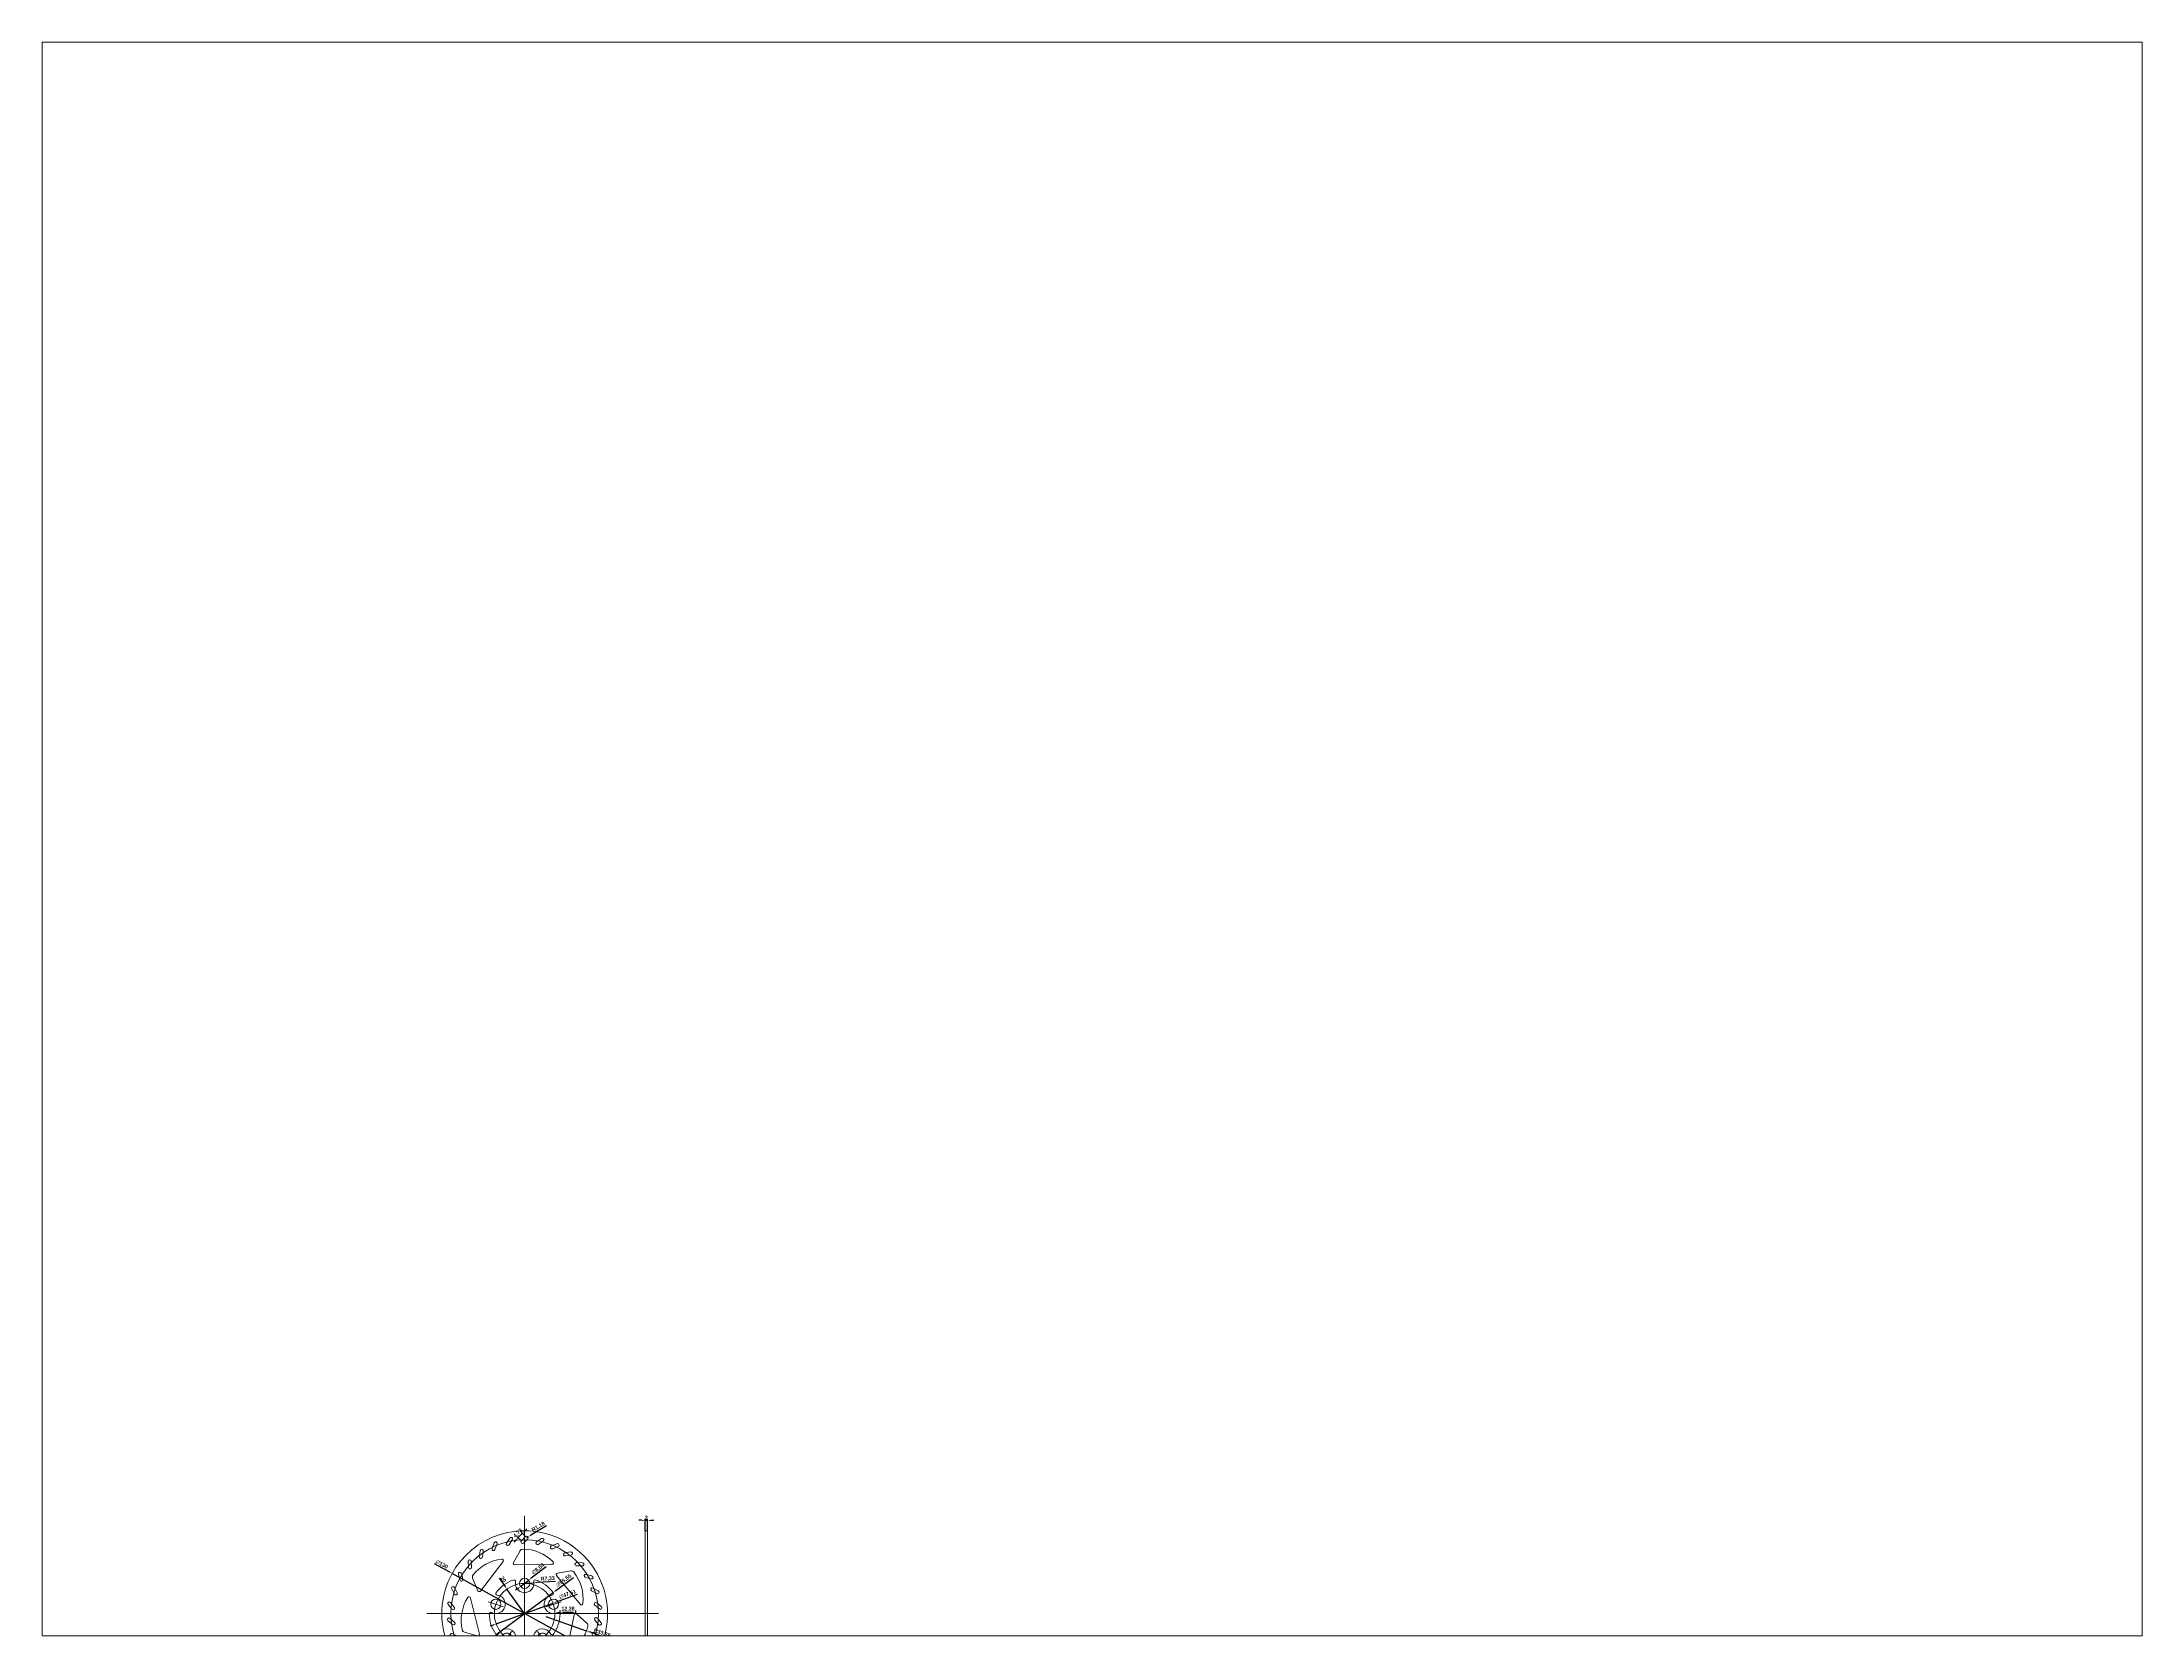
# Paper-space layout 'Presentación2' of a CAD drawing. Header units: millimetres. Extents: x 26 to 231, y 20 to 176.
# The model-space entities are those that its viewports show. They can reach past a viewport. Long polylines and large blocks are cut down to what shows.
import ezdxf

# ---------------------------------------------------------------- set-up
doc = ezdxf.new("R2010")
doc.units = ezdxf.units.MM
doc.linetypes.add('TRAZO_Y_PUNTO', pattern=[25.4, 12.7, -6.35, 0, -6.35])
for name, color, linetype, lineweight in [('01_Contornos', 7, 'Continuous', 20), ('03_Ejes', 1, 'TRAZO_Y_PUNTO', 18), ('04_Cotas', 3, 'Continuous', 18)]:
    doc.layers.add(name, color=color, linetype=linetype, lineweight=lineweight)
doc.styles.add('EstiloCota', font='arialbd.ttf', dxfattribs={"height": 3})
doc.dimstyles.new('CotasUNE', dxfattribs={"dimtxt": 3, "dimasz": 2.5, "dimexe": 1.25, "dimexo": 0, "dimtad": 1, "dimtxsty": 'EstiloCota', "dimcen": 2.5, "dimclrd": 256, "dimclrt": 256, "dimadec": 0, "dimazin": 0, "dimtfac": 1, "dimtix": 1, "dimtmove": 0, "dimatfit": 3, "dimfxl": 1, "dimarcsym": 0})

# ---------------------------------------------------------------- blocks, each defined once
blk = doc.blocks.new('*U9')
at = {"layer": '01_Contornos'}
for p, q in [((0.8, 2.5), (-2.5, -0.8)), ((2.5, 0.8), (-0.8, -2.5))]:
    blk.add_line(p, q, dxfattribs=at)
for centre, start, end in [((1.7, 1.7), 315, 135), ((-1.7, -1.7), 135, 315)]:
    blk.add_arc(centre, 1.18, start, end, dxfattribs=at)
blk = doc.blocks.new('*U10')
at = {"layer": '01_Contornos', "color": 0, "linetype": 'ByBlock', "lineweight": -2, "transparency": 16777216}
for p, rotation in [((31, 111.8), 36), ((41.4, 117.9), 23.99999999999997), ((53, 121.6), 11.99999999999999), ((77, 121.6), 348.0000000000001), ((88.6, 117.9), 336), ((99, 111.8), 324.0000000000001), ((22, 103.7), 48), ((108, 103.7), 312), ((9.9, 82.9), 72), ((14.8, 94), 59.99999999999999), ((115.2, 94), 300.0000000000001), ((120.1, 82.9), 288.0000000000001), ((7.4, 71.1), 83.99999999999999), ((122.6, 71.1), 276.0000000000001), ((7.4, 58.9), 95.99999999999999), ((9.9, 47.1), 108), ((120.1, 47.1), 252.0000000000001), ((122.6, 58.9), 264), ((14.8, 36), 120), ((115.2, 36), 240), ((22, 26.3), 132), ((31, 18.2), 144), ((99, 18.2), 216), ((108, 26.3), 228), ((41.4, 12.1), 156.0000000000001), ((53, 8.4), 168.0000000000001), ((65, 7.1), 180), ((77, 8.4), 192), ((88.6, 12.1), 204)]:
    blk.add_blockref('*U9', p, dxfattribs=dict(at, rotation=rotation))
blk.add_blockref('*U9', (65, 122.9), dxfattribs=at)
blk = doc.blocks.new('*U11')
at = {"layer": '01_Contornos', "color": 7}
for p, q in [((-8.4, -14), (-2.3, 14.5)), ((-0.3, 15.2), (7.6, 8))]:
    blk.add_line(p, q, dxfattribs=at)
for centre, radius, start, end in [((-24.5, 13.2), 33.7, 302.2258, 347.2429), ((-1.1, 14.3), 1.18, 47.9832, 167.9832), ((6, 6.3), 2.36, 347.2429, 47.9832), ((-7.2, -14.3), 1.18, 167.9832, 302.3136)]:
    blk.add_arc(centre, radius, start, end, dxfattribs=at)
blk = doc.blocks.new('*U12')
at = {"layer": '01_Contornos', "color": 0, "linetype": 'ByBlock', "lineweight": -2, "transparency": 16777216}
for p, rotation in [((70.9, 108.7), 102.8571428571428), ((34.5, 96.8), 154.2857142857143), ((102.8, 87.6), 51.4285714285714), ((21.1, 61), 205.7142857142858), ((40.7, 28.2), 257.1428571428572), ((78.6, 23.1), 308.5714285714286)]:
    blk.add_blockref('*U11', p, dxfattribs=dict(at, rotation=rotation))
blk.add_blockref('*U11', (106.3, 49.5), dxfattribs=at)
blk = doc.blocks.new('*D14')
at = {"layer": '04_Cotas', "lineweight": -2, "transparency": 16777216}
for p, q in [((110.1, 100), (96.2, 89.7)), ((49.4, 55.3), (94.2, 88.3)), ((47.4, 53.8), (45.4, 52.4))]:
    blk.add_line(p, q, dxfattribs=at)
at = {"layer": '04_Cotas', "transparency": 16777216}
for points in [[(95.9, 90.1), (96.4, 89.4), (94.2, 88.3)], [(47.2, 54.2), (47.7, 53.5), (49.4, 55.3)]]:
    blk.add_solid(points, dxfattribs=at)
at = {"layer": 'Defpoints', "color": 0}
for p in [(94.2, 88.3), (49.4, 55.3)]:
    blk.add_point(p, dxfattribs=at)
at = {"layer": '04_Cotas', "transparency": 16777216, "insert": (102.6, 97.6), "char_height": 3, "attachment_point": 5, "rotation": 36.3675, "style": 'EstiloCota'}
blk.add_mtext('∅55,55', dxfattribs=at)
blk = doc.blocks.new('*D18')
at = {"layer": '04_Cotas', "lineweight": -2, "transparency": 16777216}
for p, q in [((73.5, 131.4), (74.5, 132)), ((89, 140.7), (76.6, 133.3))]:
    blk.add_line(p, q, dxfattribs=at)
at = {"layer": '04_Cotas', "transparency": 16777216}
blk.add_solid([(76.4, 133.6), (76.8, 132.9), (74.5, 132)], dxfattribs=at)
at = {"layer": 'Defpoints', "color": 0}
for p in [(74.5, 132), (73.5, 131.4)]:
    blk.add_point(p, dxfattribs=at)
at = {"layer": '04_Cotas', "transparency": 16777216, "insert": (82.6, 139.8), "char_height": 3, "attachment_point": 5, "rotation": 31.0538, "style": 'EstiloCota'}
blk.add_mtext('R1,18', dxfattribs=at)
blk = doc.blocks.new('*D19')
at = {"layer": '04_Cotas', "color": 0, "lineweight": -2, "transparency": 16777216}
for p, q in [((69.3, 128.9), (65.8, 132.3)), ((72.6, 132.2), (69.2, 135.7))]:
    blk.add_line(p, q, dxfattribs=at)
at = {"layer": '04_Cotas', "lineweight": -2, "transparency": 16777216}
for p, q in [((66.7, 131.4), (70.1, 134.8)), ((71.8, 136.6), (73.6, 138.3)), ((65, 129.7), (63.2, 127.9))]:
    blk.add_line(p, q, dxfattribs=at)
at = {"layer": '04_Cotas', "transparency": 16777216}
for points in [[(71.5, 136.8), (72.1, 136.3), (70.1, 134.8)], [(64.7, 130), (65.2, 129.4), (66.7, 131.4)]]:
    blk.add_solid(points, dxfattribs=at)
at = {"layer": 'Defpoints', "color": 0}
for p in [(70.1, 134.8), (72.6, 132.2), (69.3, 128.9)]:
    blk.add_point(p, dxfattribs=at)
at = {"layer": '04_Cotas', "transparency": 16777216, "insert": (66.6, 134.9), "char_height": 3, "attachment_point": 5, "rotation": 45, "style": 'EstiloCota'}
blk.add_mtext('4,73', dxfattribs=at)
blk = doc.blocks.new('*D20')
at = {"layer": '04_Cotas', "lineweight": -2, "transparency": 16777216}
for p, q in [((51.7, 99.7), (56.4, 93.1)), ((71.8, 71.8), (57.9, 91.1))]:
    blk.add_line(p, q, dxfattribs=at)
at = {"layer": '04_Cotas', "transparency": 16777216}
blk.add_solid([(56.8, 93.3), (56.1, 92.8), (57.9, 91.1)], dxfattribs=at)
at = {"layer": 'Defpoints', "color": 0}
for p in [(57.9, 91.1), (71.8, 71.8)]:
    blk.add_point(p, dxfattribs=at)
at = {"layer": '04_Cotas', "transparency": 16777216, "insert": (55.1, 98.7), "char_height": 3, "attachment_point": 5, "rotation": 305.7911, "style": 'EstiloCota'}
blk.add_mtext('20', dxfattribs=at)
blk = doc.blocks.new('*D21')
at = {"layer": '04_Cotas', "color": 0, "lineweight": -2, "transparency": 16777216}
for p, q in [((54.1, 47.4), (50.5, 42.4)), ((89.5, 47.4), (93.1, 42.4))]:
    blk.add_line(p, q, dxfattribs=at)
at = {"layer": '04_Cotas', "lineweight": -2, "transparency": 16777216}
blk.add_arc((71.8, 71.8), 35, 238.0893, 301.9107, dxfattribs=at)
at = {"layer": '04_Cotas', "transparency": 16777216}
for points in [[(53, 41.7), (53.5, 42.4), (51.2, 43.5)], [(90.1, 42.4), (90.5, 41.7), (92.4, 43.5)]]:
    blk.add_solid(points, dxfattribs=at)
at = {"layer": 'Defpoints', "color": 0}
for p in [(61.6, 57.7), (82, 57.7), (54.1, 47.4), (64.5, 37.5), (89.5, 47.4)]:
    blk.add_point(p, dxfattribs=at)
at = {"layer": '04_Cotas', "transparency": 16777216, "insert": (71.8, 38.9), "char_height": 3, "attachment_point": 5, "style": 'EstiloCota'}
blk.add_mtext('72°', dxfattribs=at)
blk = doc.blocks.new('*D25')
at = {"layer": '04_Cotas', "lineweight": -2, "transparency": 16777216}
for p, q in [((71.8, 95.6), (79.1, 96)), ((96, 97.1), (81.6, 96.2))]:
    blk.add_line(p, q, dxfattribs=at)
at = {"layer": '04_Cotas', "transparency": 16777216}
blk.add_solid([(81.6, 96.6), (81.6, 95.7), (79.1, 96)], dxfattribs=at)
at = {"layer": 'Defpoints', "color": 0}
for p in [(71.8, 95.6), (79.1, 96)]:
    blk.add_point(p, dxfattribs=at)
at = {"layer": '04_Cotas', "transparency": 16777216, "insert": (89.9, 99.1), "char_height": 3, "attachment_point": 5, "rotation": 3.548, "style": 'EstiloCota'}
blk.add_mtext('R7,33', dxfattribs=at)
blk = doc.blocks.new('*D26')
at = {"layer": '04_Cotas', "color": 0, "lineweight": -2, "transparency": 16777216}
for p, q in [((99.6, 71.6), (99.6, 74.2)), ((111.9, 71.8), (111.9, 74.2))]:
    blk.add_line(p, q, dxfattribs=at)
at = {"layer": '04_Cotas', "lineweight": -2, "transparency": 16777216}
blk.add_line((102.1, 72.9), (109.4, 72.9), dxfattribs=at)
at = {"layer": '04_Cotas', "transparency": 16777216}
for points in [[(102.1, 73.3), (102.1, 72.5), (99.6, 72.9)], [(109.4, 73.3), (109.4, 72.5), (111.9, 72.9)]]:
    blk.add_solid(points, dxfattribs=at)
at = {"layer": 'Defpoints', "color": 0}
for p in [(99.6, 71.6), (111.9, 72.9), (111.9, 71.8)]:
    blk.add_point(p, dxfattribs=at)
at = {"layer": '04_Cotas', "transparency": 16777216, "insert": (105.8, 75.4), "char_height": 3, "attachment_point": 5, "style": 'EstiloCota'}
blk.add_mtext('12,38', dxfattribs=at)
blk = doc.blocks.new('*D28')
at = {"layer": '04_Cotas', "lineweight": -2, "transparency": 16777216}
for p, q in [((88.5, 69.5), (120.2, 58.2)), ((138.4, 51.7), (122.6, 57.4))]:
    blk.add_line(p, q, dxfattribs=at)
at = {"layer": '04_Cotas', "transparency": 16777216}
blk.add_solid([(122.7, 57.7), (122.5, 57), (120.2, 58.2)], dxfattribs=at)
at = {"layer": 'Defpoints', "color": 0}
for p in [(88.5, 69.5), (120.2, 58.2)]:
    blk.add_point(p, dxfattribs=at)
at = {"layer": '04_Cotas', "transparency": 16777216, "insert": (132.5, 56.4), "char_height": 3, "attachment_point": 5, "rotation": 340.3516, "style": 'EstiloCota'}
blk.add_mtext('R33,68', dxfattribs=at)
blk = doc.blocks.new('*D30')
at = {"layer": '04_Cotas', "lineweight": -2, "transparency": 16777216}
for p, q in [((163.8, 145), (161.3, 145)), ((166.3, 145), (168.3, 145)), ((170.8, 145), (173.3, 145))]:
    blk.add_line(p, q, dxfattribs=at)
at = {"layer": '04_Cotas', "color": 0, "lineweight": -2, "transparency": 16777216}
for p, q in [((166.3, 136.8), (166.3, 146.2)), ((168.3, 136.8), (168.3, 146.2))]:
    blk.add_line(p, q, dxfattribs=at)
at = {"layer": '04_Cotas', "transparency": 16777216}
for points in [[(163.8, 145.4), (163.8, 144.5), (166.3, 145)], [(170.8, 145.4), (170.8, 144.5), (168.3, 145)]]:
    blk.add_solid(points, dxfattribs=at)
at = {"layer": 'Defpoints', "color": 0}
for p in [(166.3, 136.8), (168.3, 145), (168.3, 136.8)]:
    blk.add_point(p, dxfattribs=at)
at = {"layer": '04_Cotas', "transparency": 16777216, "insert": (167.3, 147.1), "char_height": 3, "attachment_point": 5, "style": 'EstiloCota'}
blk.add_mtext('2', dxfattribs=at)
blk = doc.blocks.new('*D34')
at = {"layer": '04_Cotas', "lineweight": -2, "transparency": 16777216}
for p, q in [((0.8, 111.2), (12.8, 104.6)), ((128.6, 40.2), (15, 103.4)), ((130.8, 39), (133, 37.8))]:
    blk.add_line(p, q, dxfattribs=at)
at = {"layer": '04_Cotas', "transparency": 16777216}
for points in [[(13, 105), (12.6, 104.2), (15, 103.4)], [(131, 39.4), (130.6, 38.6), (128.6, 40.2)]]:
    blk.add_solid(points, dxfattribs=at)
at = {"layer": 'Defpoints', "color": 0}
for p in [(15, 103.4), (128.6, 40.2)]:
    blk.add_point(p, dxfattribs=at)
at = {"layer": '04_Cotas', "transparency": 16777216, "insert": (6.8, 110.5), "char_height": 3, "attachment_point": 5, "rotation": 330.9377, "style": 'EstiloCota'}
blk.add_mtext('∅130', dxfattribs=at)
blk = doc.blocks.new('*D35')
at = {"layer": '04_Cotas', "lineweight": -2, "transparency": 16777216}
for p, q in [((88.8, 108.6), (77, 99.5)), ((66.6, 91.6), (64.6, 90.1)), ((68.6, 93.1), (75, 98))]:
    blk.add_line(p, q, dxfattribs=at)
at = {"layer": '04_Cotas', "transparency": 16777216}
for points in [[(76.7, 99.8), (77.2, 99.2), (75, 98)], [(66.4, 91.9), (66.9, 91.3), (68.6, 93.1)]]:
    blk.add_solid(points, dxfattribs=at)
at = {"layer": 'Defpoints', "color": 0}
for p in [(68.6, 93.1), (75, 98)]:
    blk.add_point(p, dxfattribs=at)
at = {"layer": '04_Cotas', "transparency": 16777216, "insert": (82.4, 106.8), "char_height": 3, "attachment_point": 5, "rotation": 37.3946, "style": 'EstiloCota'}
blk.add_mtext('∅8,04', dxfattribs=at)
blk = doc.blocks.new('*D36')
at = {"layer": '04_Cotas', "lineweight": -2, "transparency": 16777216}
for p, q in [((113.1, 86.8), (96.5, 80.8)), ((49.5, 63.7), (94.1, 79.9)), ((47.1, 62.8), (44.8, 62))]:
    blk.add_line(p, q, dxfattribs=at)
at = {"layer": '04_Cotas', "transparency": 16777216}
for points in [[(96.3, 81.2), (96.6, 80.4), (94.1, 79.9)], [(47, 63.2), (47.3, 62.4), (49.5, 63.7)]]:
    blk.add_solid(points, dxfattribs=at)
at = {"layer": 'Defpoints', "color": 0}
for p in [(94.1, 79.9), (49.5, 63.7)]:
    blk.add_point(p, dxfattribs=at)
at = {"layer": '04_Cotas', "transparency": 16777216, "insert": (105.6, 86.8), "char_height": 3, "attachment_point": 5, "rotation": 19.995, "style": 'EstiloCota'}
blk.add_mtext('∅47,51', dxfattribs=at)

msp = doc.modelspace()

# ---------------------------------------------------------------- linework, layer by layer
at = {"layer": '01_Contornos'}
for p, q in [((168.346, 136.797), (166.342, 136.797)), ((166.342, 136.797), (166.342, 6.797)), ((168.346, 6.797), (168.346, 136.797))]:
    msp.add_line(p, q, dxfattribs=at)
at = {"layer": '01_Contornos', "color": 7}
for centre, radius in [((71.797, 71.797), 65), ((71.797, 95.552), 4.018), ((49.205, 79.138), 4.018), ((94.389, 79.138), 4.018), ((57.834, 52.579), 4.018), ((85.76, 52.579), 4.018)]:
    msp.add_circle(centre, radius, dxfattribs=at)
for centre, radius, start, end in [((49.205, 79.138), 7.327, 241.972004, 82.027996), ((50.385, 87.564), 1.182, 143.632467, 262.027996), ((71.797, 71.797), 27.773, 108.367533, 143.632467), ((63.418, 97.033), 1.182, 349.972004, 108.367533), ((71.797, 95.552), 7.327, 169.972004, 10.027996), ((80.176, 97.033), 1.182, 71.632467, 190.027996), ((71.797, 71.797), 27.773, 36.367533, 71.632467), ((94.389, 79.138), 7.327, 97.972004, 298.027996), ((93.209, 87.564), 1.182, 277.972004, 36.367533), ((45.207, 71.626), 1.182, 61.972004, 180.367533), ((71.797, 71.797), 27.773, 180.367533, 215.632467), ((71.797, 71.797), 27.773, 324.367533, 359.632467), ((98.387, 71.626), 1.182, 359.632467, 118.027996), ((50.185, 56.306), 1.182, 215.632467, 334.027996), ((57.834, 52.579), 7.327, 313.972004, 154.027996), ((85.76, 52.579), 7.327, 25.972004, 226.027996), ((93.409, 56.306), 1.182, 205.972004, 324.367533), ((63.742, 46.455), 1.182, 133.972004, 252.367533), ((79.852, 46.455), 1.182, 287.632467, 46.027996)]:
    msp.add_arc(centre, radius, start, end, dxfattribs=at)
at = {"layer": '03_Ejes', "ltscale": 0.3}
for p, q in [((71.797, 148.615), (71.797, -5.021)), ((-5.021, 71.797), (176.885, 71.797))]:
    msp.add_line(p, q, dxfattribs=at)
at = {"layer": '03_Ejes', "ltscale": 0.1}
for p, q in [((43.136, 81.11), (55.275, 77.165)), ((100.458, 81.11), (88.319, 77.165)), ((54.083, 47.416), (61.586, 57.742)), ((89.511, 47.416), (82.008, 57.742))]:
    msp.add_line(p, q, dxfattribs=at)
at = {"layer": '03_Ejes', "ltscale": 0.3}
for radius in [57.909, 23.755]:
    msp.add_circle((71.797, 71.797), radius, dxfattribs=at)

# ---------------------------------------------------------------- block references
at = {"layer": '01_Contornos'}
for name in ['*U10', '*U12']:
    msp.add_blockref(name, (6.797, 6.797), dxfattribs=at)

# ---------------------------------------------------------------- dimensions: what is measured, and where the dimension line sits
at = {"layer": '04_Cotas'}
for base, p1, p2, picture, middle in [((168.346, 144.952), (166.342, 136.797), (168.346, 136.797), '*D30', (167.344, 147.083)), ((111.945, 72.922), (99.569, 71.619), (111.945, 71.797), '*D26', (105.757, 75.388))]:
    dim = msp.add_linear_dim(base=base, p1=p1, p2=p2, dimstyle='CotasUNE', dxfattribs=at)
    dim.commit()
    dim.dimension.update_dxf_attribs({"geometry": picture, "text_midpoint": middle})
dim = msp.add_aligned_dim(p1=(69.29, 128.87), p2=(72.633, 132.213), distance=3.635, dimstyle='CotasUNE', dxfattribs=at)
dim.commit()
dim.dimension.update_dxf_attribs({"geometry": '*D19', "text_midpoint": (66.648, 134.855)})
for center, mpoint, picture, middle in [((73.468, 131.377), (74.481, 131.987), '*D18', (82.606, 139.758)), ((71.797, 95.552), (79.11, 96.005), '*D25', (89.91, 99.145)), ((88.532, 69.522), (120.247, 58.198), '*D28', (132.504, 56.44))]:
    dim = msp.add_radius_dim(center=center, mpoint=mpoint, dimstyle='CotasUNE', dxfattribs=at)
    dim.commit()
    dim.dimension.update_dxf_attribs({"geometry": picture, "text_midpoint": middle})
for p1, p2, picture, middle in [((128.613, 40.223), (14.981, 103.371), '*D34', (6.838, 110.506)), ((49.4336, 55.3288), (94.1604, 88.2652), '*D14', (102.6209, 97.6389)), ((68.605, 93.111), (74.989, 97.992), '*D35', (83.904, 104.806))]:
    dim = msp.add_diameter_dim_2p(p1=p1, p2=p2, dimstyle='CotasUNE', dxfattribs=at)
    dim.commit()
    dim.dimension.update_dxf_attribs({"geometry": picture, "text_midpoint": middle})
dim = msp.add_radius_dim(center=(71.797, 71.797), mpoint=(57.905, 91.066), text='20', dimstyle='CotasUNE', dxfattribs=at)
dim.commit()
dim.dimension.update_dxf_attribs({"geometry": '*D20', "text_midpoint": (55.092, 98.654)})
dim = msp.add_diameter_dim_2p(p1=(49.474, 63.674), p2=(94.12, 79.92), dimstyle='CotasUNE', dxfattribs=at)
dim.commit()
dim.dimension.update_dxf_attribs({"geometry": '*D36', "text_midpoint": (106.463, 84.411), "dimtype": 163})
dim = msp.add_angular_dim_2l(base=(64.513, 37.527), line1=((89.511, 47.416), (82.008, 57.742)), line2=((54.083, 47.416), (61.586, 57.742)), dimstyle='CotasUNE', dxfattribs=at)
dim.commit()
dim.dimension.update_dxf_attribs({"geometry": '*D21', "text_midpoint": (71.797, 36.762), "dimtype": 162})

psp = doc.layouts.new('Presentación2')

# ---------------------------------------------------------------- viewports
at = {"layer": '04_Cotas'}
psp.add_viewport(center=(128.5, 97.5), size=(205.6, 156), view_center_point=(517.041, 679.471), view_height=1250.42305, dxfattribs=at)

doc.saveas('drawing.dxf')
